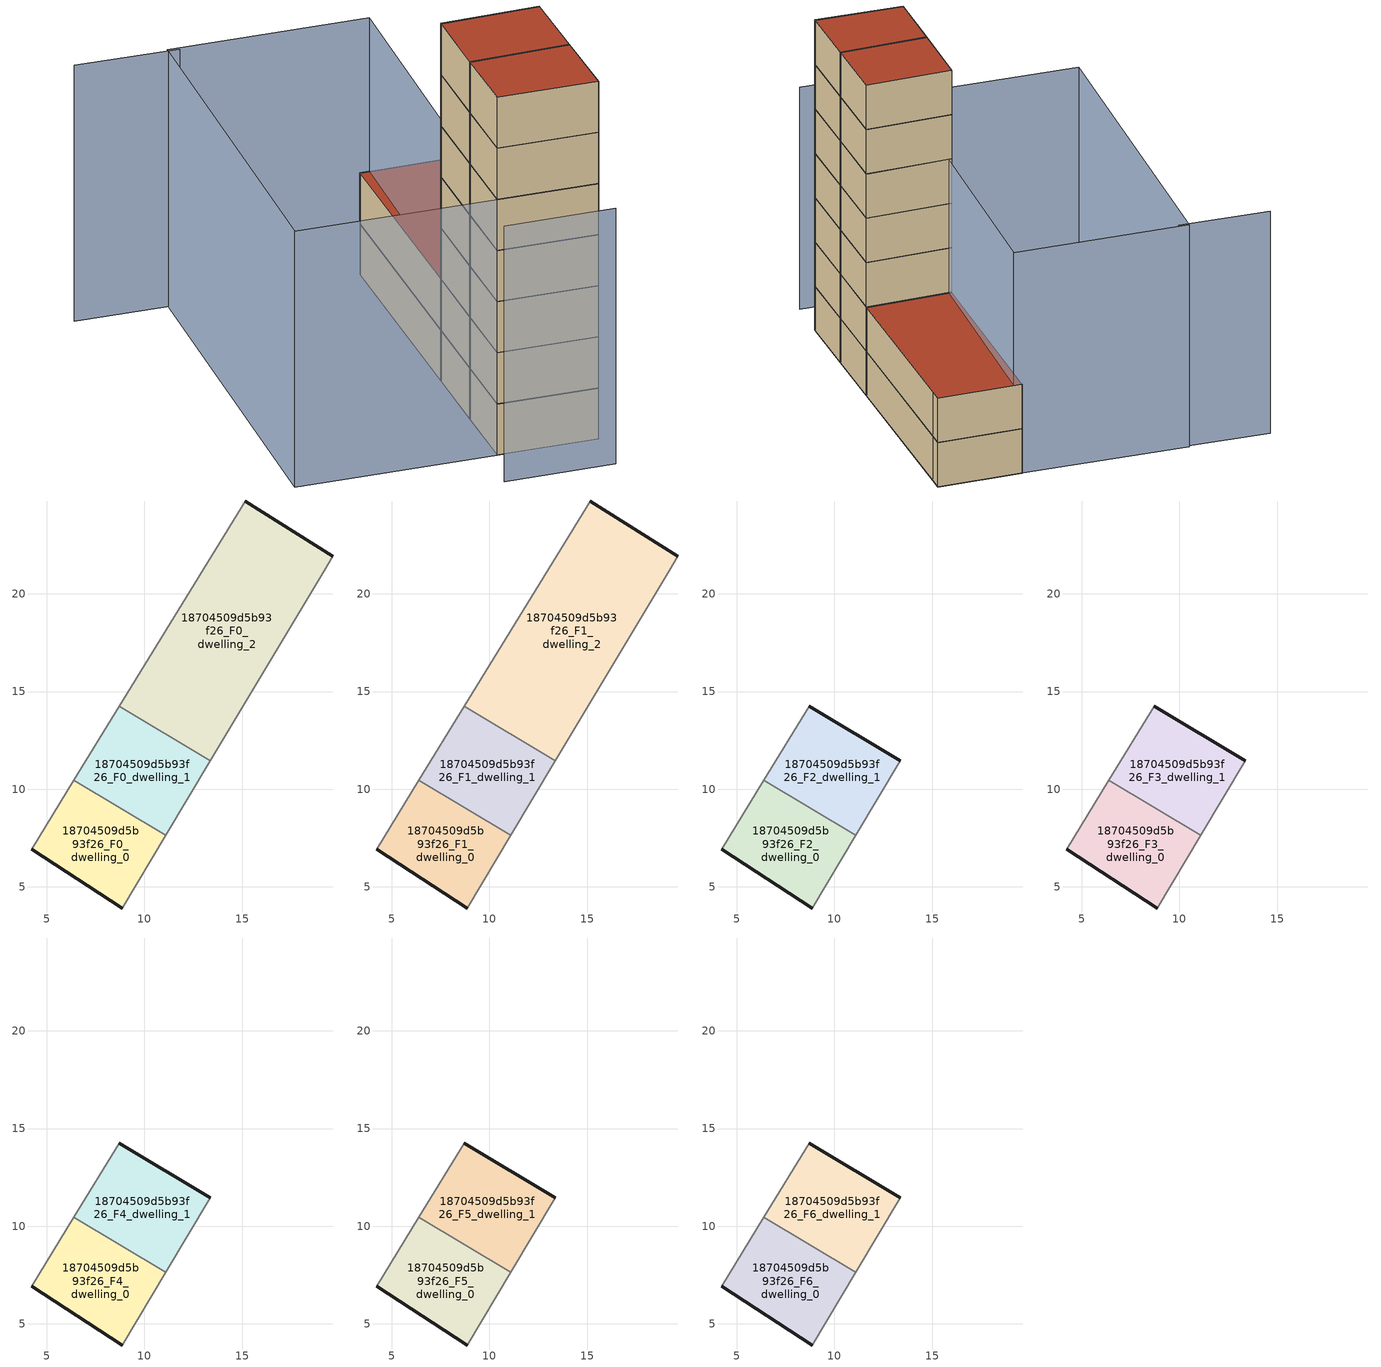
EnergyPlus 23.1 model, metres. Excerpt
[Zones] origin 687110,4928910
18704509d5b93f26_F0_dwelling_0
 floor ground (EU_floor_Construction): 8.86,3.92 11.09,7.63 6.38,10.45 4.22,6.92 z0
 wall outside (EU_wall_Construction): 8.86,3.92 4.22,6.92 z0:3
 wall adiabatic (EU_wall_Construction): 11.09,7.63 8.86,3.92 / 4.22,6.92 6.38,10.45 z0:3
 wall to 18704509d5b93f26_F0_dwelling_1 (EU_wall_Construction): 6.38,10.45 11.09,7.63 z0:3
18704509d5b93f26_F0_dwelling_1
 floor ground (EU_floor_Construction): 11.09,7.63 13.37,11.45 8.71,14.24 6.38,10.45 z0
 wall adiabatic (EU_wall_Construction): 13.37,11.45 11.09,7.63 / 6.38,10.45 8.71,14.24 z0:3
 wall to 18704509d5b93f26_F0_dwelling_2 (EU_wall_Construction): 8.71,14.24 13.37,11.45 z0:3
18704509d5b93f26_F0_dwelling_2
 floor ground (EU_floor_Construction): 13.37,11.45 19.2,21.2 19.66,21.94 15.16,24.76 8.71,14.24 z0
 wall outside (EU_wall_Construction): 15.16,24.76 19.66,21.94 z0:3
 wall adiabatic (EU_wall_Construction): 8.71,14.24 15.16,24.76 / 19.66,21.94 19.2,21.2 13.37,11.45 z0:3
18704509d5b93f26_F1_dwelling_0
 floor to 18704509d5b93f26_F0_dwelling_0 (EU_floor_Construction): 8.86,3.92 11.09,7.63 6.38,10.45 4.22,6.92 z3
 wall outside (EU_wall_Construction): 8.86,3.92 4.22,6.92 z3:6
 wall adiabatic (EU_wall_Construction): 11.09,7.63 8.86,3.92 / 4.22,6.92 6.38,10.45 z3:6
 wall to 18704509d5b93f26_F1_dwelling_1 (EU_wall_Construction): 6.38,10.45 11.09,7.63 z3:6
18704509d5b93f26_F1_dwelling_1
 floor to 18704509d5b93f26_F0_dwelling_1 (EU_floor_Construction): 11.09,7.63 13.37,11.45 8.71,14.24 6.38,10.45 z3
 wall adiabatic (EU_wall_Construction): 13.37,11.45 11.09,7.63 / 6.38,10.45 8.71,14.24 z3:6
 wall to 18704509d5b93f26_F1_dwelling_2 (EU_wall_Construction): 8.71,14.24 13.37,11.45 z3:6
18704509d5b93f26_F1_dwelling_2
 floor to 18704509d5b93f26_F0_dwelling_2 (EU_floor_Construction): 13.37,11.45 19.2,21.2 19.65,21.94 15.15,24.76 8.71,14.24 z3
 wall outside (EU_wall_Construction): 15.16,24.76 19.66,21.94 z3:6
 wall adiabatic (EU_wall_Construction): 8.71,14.24 15.16,24.76 / 19.66,21.94 19.2,21.2 13.37,11.45 z3:6
 roof outside (EU_roof_Construction): 19.66,21.94 19.2,21.2 13.37,11.45 8.71,14.24 15.16,24.76 z6
18704509d5b93f26_F2_dwelling_0
 floor to 18704509d5b93f26_F1_dwelling_0 (EU_floor_Construction): 8.86,3.92 11.09,7.63 6.38,10.45 4.22,6.92 z6
 wall outside (EU_wall_Construction): 8.86,3.92 4.22,6.92 z6:9
 wall adiabatic (EU_wall_Construction): 11.09,7.63 8.86,3.92 / 4.22,6.92 6.38,10.45 z6:9
 wall to 18704509d5b93f26_F2_dwelling_1 (EU_wall_Construction): 6.38,10.45 11.09,7.63 z6:9
18704509d5b93f26_F2_dwelling_1
 floor to 18704509d5b93f26_F1_dwelling_1 (EU_floor_Construction): 11.09,7.63 13.37,11.45 8.71,14.24 6.38,10.45 z6
 wall outside (EU_wall_Construction): 8.71,14.24 13.37,11.45 z6:9
 wall adiabatic (EU_wall_Construction): 13.37,11.45 11.09,7.63 / 6.38,10.45 8.71,14.24 z6:9
18704509d5b93f26_F3_dwelling_0
 floor to 18704509d5b93f26_F2_dwelling_0 (EU_floor_Construction): 8.86,3.92 11.09,7.63 6.38,10.45 4.22,6.92 z9
 wall outside (EU_wall_Construction): 8.86,3.92 4.22,6.92 z9:12
 wall adiabatic (EU_wall_Construction): 11.09,7.63 8.86,3.92 / 4.22,6.92 6.38,10.45 z9:12
 wall to 18704509d5b93f26_F3_dwelling_1 (EU_wall_Construction): 6.38,10.45 11.09,7.63 z9:12
18704509d5b93f26_F3_dwelling_1
 floor to 18704509d5b93f26_F2_dwelling_1 (EU_floor_Construction): 11.09,7.63 13.37,11.45 8.71,14.24 6.38,10.45 z9
 wall outside (EU_wall_Construction): 8.71,14.24 13.37,11.45 z9:12
 wall adiabatic (EU_wall_Construction): 13.37,11.45 11.09,7.63 / 6.38,10.45 8.71,14.24 z9:12
18704509d5b93f26_F4_dwelling_0
 floor to 18704509d5b93f26_F3_dwelling_0 (EU_floor_Construction): 8.86,3.92 11.09,7.63 6.38,10.45 4.22,6.92 z12
 wall outside (EU_wall_Construction): 8.86,3.92 4.22,6.92 z12:15
 wall adiabatic (EU_wall_Construction): 11.09,7.63 8.86,3.92 / 4.22,6.92 6.38,10.45 z12:15
 wall to 18704509d5b93f26_F4_dwelling_1 (EU_wall_Construction): 6.38,10.45 11.09,7.63 z12:15
18704509d5b93f26_F4_dwelling_1
 floor to 18704509d5b93f26_F3_dwelling_1 (EU_floor_Construction): 11.09,7.63 13.37,11.45 8.71,14.24 6.38,10.45 z12
 wall outside (EU_wall_Construction): 8.71,14.24 13.37,11.45 z12:15
 wall adiabatic (EU_wall_Construction): 13.37,11.45 11.09,7.63 / 6.38,10.45 8.71,14.24 z12:15
18704509d5b93f26_F5_dwelling_0
 floor to 18704509d5b93f26_F4_dwelling_0 (EU_floor_Construction): 8.86,3.92 11.09,7.63 6.38,10.45 4.22,6.92 z15
 wall outside (EU_wall_Construction): 8.86,3.92 4.22,6.92 z15:18
 wall adiabatic (EU_wall_Construction): 11.09,7.63 8.86,3.92 / 4.22,6.92 6.38,10.45 z15:18
 wall to 18704509d5b93f26_F5_dwelling_1 (EU_wall_Construction): 6.38,10.45 11.09,7.63 z15:18
18704509d5b93f26_F5_dwelling_1
 floor to 18704509d5b93f26_F4_dwelling_1 (EU_floor_Construction): 11.09,7.63 13.37,11.45 8.71,14.24 6.38,10.45 z15
 wall outside (EU_wall_Construction): 8.71,14.24 13.37,11.45 z15:18
 wall adiabatic (EU_wall_Construction): 13.37,11.45 11.09,7.63 / 6.38,10.45 8.71,14.24 z15:18
18704509d5b93f26_F6_dwelling_0
 floor to 18704509d5b93f26_F5_dwelling_0 (EU_floor_Construction): 8.86,3.92 11.09,7.63 6.38,10.45 4.22,6.92 z18
 wall outside (EU_wall_Construction): 8.86,3.92 4.22,6.92 z18:21
 wall adiabatic (EU_wall_Construction): 11.09,7.63 8.86,3.92 / 4.22,6.92 6.38,10.45 z18:21
 wall to 18704509d5b93f26_F6_dwelling_1 (EU_wall_Construction): 6.38,10.45 11.09,7.63 z18:21
 roof outside (EU_roof_Construction): 11.09,7.63 8.86,3.92 4.22,6.92 6.38,10.45 z21
18704509d5b93f26_F6_dwelling_1
 floor to 18704509d5b93f26_F5_dwelling_1 (EU_floor_Construction): 11.09,7.63 13.37,11.45 8.71,14.24 6.38,10.45 z18
 wall outside (EU_wall_Construction): 8.71,14.24 13.37,11.45 z18:21
 wall adiabatic (EU_wall_Construction): 13.37,11.45 11.09,7.63 / 6.38,10.45 8.71,14.24 z18:21
 roof outside (EU_roof_Construction): 13.37,11.45 11.09,7.63 6.38,10.45 8.71,14.24 z21
shading: 2.18,4.83 7.33,1.55 / 1.99,33.14 6.79,30.01 / 4.22,6.93 -5.02,12.91 / -5.02,12.91 6.34,30.46 / 6.34,30.46 15.58,24.48 / 15.58,24.48 4.22,6.93 z0:15
[Building]
EU S2 Campaign: North Axis=0; Terrain=City; Solar Distribution=FullExterior
[Site:Location]
Bologna: Latitude=44.5; Longitude=11.25; Time Zone=1; Elevation=37
[SizingPeriod:WeatherFileDays]
AnnualSizingPeriod: Begin Month=1; Begin Day of Month=1; End Month=12; End Day of Month=31; Day of Week for Start Day=Monday; Use Weather File Daylight Saving Period=No; Use Weather File Rain and Snow Indicators=No
[MATERIAL]
EU_InternalMass_Material: Roughness=MediumRough; Thickness=0.1; Conductivity=1; Density=1800; Specific Heat=900; Thermal Absorptance=0.9; Solar Absorptance=0.7; Visible Absorptance=0.7
[MATERIAL:NOMASS] Roughness=MediumRough; Thermal Absorptance=0.9; Solar Absorptance=0.7; Visible Absorptance=0.7
Name | Thermal Resistance
EU_wall_NoMass | 0.905828
EU_roof_NoMass | 0.37593
EU_floor_NoMass | 0.67114
[CONSTRUCTION]
EU_wall_Construction: EU_wall_NoMass
EU_roof_Construction: EU_roof_NoMass
EU_floor_Construction: EU_floor_NoMass
EU_InternalMass_Construction: EU_InternalMass_Material
[ZONE] Type=1; Multiplier=1; Ceiling Height=autocalculate; Floor Area=autocalculate; Part of Total Floor Area=Yes
Name | Volume
18704509d5b93f26_F0_dwelling_0 | 69.9053
18704509d5b93f26_F1_dwelling_0; 18704509d5b93f26_F2_dwelling_0; 18704509d5b93f26_F3_dwelling_0; 18704509d5b93f26_F4_dwelling_0; 18704509d5b93f26_F5_dwelling_0; 18704509d5b93f26_F6_dwelling_0 | 69.906
18704509d5b93f26_F0_dwelling_1 | 72.8254
18704509d5b93f26_F1_dwelling_1; 18704509d5b93f26_F2_dwelling_1; 18704509d5b93f26_F3_dwelling_1; 18704509d5b93f26_F4_dwelling_1; 18704509d5b93f26_F5_dwelling_1; 18704509d5b93f26_F6_dwelling_1 | 72.8262
18704509d5b93f26_F0_dwelling_2; 18704509d5b93f26_F1_dwelling_2 | 197.897
[INTERNALMASS] Construction=EU_InternalMass_Construction
Name | Zone or ZoneList | Surface Area
18704509d5b93f26_F0_dwelling_0_EU_InternalMass | 18704509d5b93f26_F0_dwelling_0 | 23.3019
18704509d5b93f26_F0_dwelling_1_EU_InternalMass | 18704509d5b93f26_F0_dwelling_1 | 24.2753
18704509d5b93f26_F0_dwelling_2_EU_InternalMass | 18704509d5b93f26_F0_dwelling_2 | 65.9656
18704509d5b93f26_F1_dwelling_0_EU_InternalMass | 18704509d5b93f26_F1_dwelling_0 | 23.3019
18704509d5b93f26_F1_dwelling_1_EU_InternalMass | 18704509d5b93f26_F1_dwelling_1 | 24.2753
18704509d5b93f26_F1_dwelling_2_EU_InternalMass | 18704509d5b93f26_F1_dwelling_2 | 65.9656
18704509d5b93f26_F2_dwelling_0_EU_InternalMass | 18704509d5b93f26_F2_dwelling_0 | 56.7733
18704509d5b93f26_F2_dwelling_1_EU_InternalMass | 18704509d5b93f26_F2_dwelling_1 | 56.775
18704509d5b93f26_F3_dwelling_0_EU_InternalMass | 18704509d5b93f26_F3_dwelling_0 | 56.7733
18704509d5b93f26_F3_dwelling_1_EU_InternalMass | 18704509d5b93f26_F3_dwelling_1 | 56.775
18704509d5b93f26_F4_dwelling_0_EU_InternalMass | 18704509d5b93f26_F4_dwelling_0 | 56.7733
18704509d5b93f26_F4_dwelling_1_EU_InternalMass | 18704509d5b93f26_F4_dwelling_1 | 56.775
18704509d5b93f26_F5_dwelling_0_EU_InternalMass | 18704509d5b93f26_F5_dwelling_0 | 56.7733
18704509d5b93f26_F5_dwelling_1_EU_InternalMass | 18704509d5b93f26_F5_dwelling_1 | 56.775
18704509d5b93f26_F6_dwelling_0_EU_InternalMass | 18704509d5b93f26_F6_dwelling_0 | 56.7733
18704509d5b93f26_F6_dwelling_1_EU_InternalMass | 18704509d5b93f26_F6_dwelling_1 | 56.775
[OTHEREQUIPMENT] Fuel Type=Electricity; Design Level Calculation Method=Watts/Area; Power per Zone Floor Area=1; Fraction Latent=0; Fraction Radiant=0; Fraction Lost=0; Carbon Dioxide Generation Rate=0; EndUse Subcategory=EU_Step8_InternalGains
Name | Zone or ZoneList or Space or SpaceList | Schedule
EU_Step8_InternalGain_18704509d5b93f26_F0_dwelling_0_f000 | 18704509d5b93f26_F0_dwelling_0 | EU_Step8_GainSchedule_18704509d5b93f26_F0_dwelling_0_f000
EU_Step8_InternalGain_18704509d5b93f26_F0_dwelling_1_f000 | 18704509d5b93f26_F0_dwelling_1 | EU_Step8_GainSchedule_18704509d5b93f26_F0_dwelling_1_f000
EU_Step8_InternalGain_18704509d5b93f26_F0_dwelling_2_f000 | 18704509d5b93f26_F0_dwelling_2 | EU_Step8_GainSchedule_18704509d5b93f26_F0_dwelling_2_f000
EU_Step8_InternalGain_18704509d5b93f26_F1_dwelling_0_f000 | 18704509d5b93f26_F1_dwelling_0 | EU_Step8_GainSchedule_18704509d5b93f26_F1_dwelling_0_f000
EU_Step8_InternalGain_18704509d5b93f26_F1_dwelling_1_f000 | 18704509d5b93f26_F1_dwelling_1 | EU_Step8_GainSchedule_18704509d5b93f26_F1_dwelling_1_f000
EU_Step8_InternalGain_18704509d5b93f26_F1_dwelling_2_f000 | 18704509d5b93f26_F1_dwelling_2 | EU_Step8_GainSchedule_18704509d5b93f26_F1_dwelling_2_f000
EU_Step8_InternalGain_18704509d5b93f26_F2_dwelling_0_f000 | 18704509d5b93f26_F2_dwelling_0 | EU_Step8_GainSchedule_18704509d5b93f26_F2_dwelling_0_f000
EU_Step8_InternalGain_18704509d5b93f26_F2_dwelling_1_f000 | 18704509d5b93f26_F2_dwelling_1 | EU_Step8_GainSchedule_18704509d5b93f26_F2_dwelling_1_f000
EU_Step8_InternalGain_18704509d5b93f26_F3_dwelling_0_f000 | 18704509d5b93f26_F3_dwelling_0 | EU_Step8_GainSchedule_18704509d5b93f26_F3_dwelling_0_f000
EU_Step8_InternalGain_18704509d5b93f26_F3_dwelling_1_f000 | 18704509d5b93f26_F3_dwelling_1 | EU_Step8_GainSchedule_18704509d5b93f26_F3_dwelling_1_f000
EU_Step8_InternalGain_18704509d5b93f26_F4_dwelling_0_f000 | 18704509d5b93f26_F4_dwelling_0 | EU_Step8_GainSchedule_18704509d5b93f26_F4_dwelling_0_f000
EU_Step8_InternalGain_18704509d5b93f26_F4_dwelling_1_f000 | 18704509d5b93f26_F4_dwelling_1 | EU_Step8_GainSchedule_18704509d5b93f26_F4_dwelling_1_f000
EU_Step8_InternalGain_18704509d5b93f26_F5_dwelling_0_f000 | 18704509d5b93f26_F5_dwelling_0 | EU_Step8_GainSchedule_18704509d5b93f26_F5_dwelling_0_f000
EU_Step8_InternalGain_18704509d5b93f26_F5_dwelling_1_f000 | 18704509d5b93f26_F5_dwelling_1 | EU_Step8_GainSchedule_18704509d5b93f26_F5_dwelling_1_f000
EU_Step8_InternalGain_18704509d5b93f26_F6_dwelling_0_f000 | 18704509d5b93f26_F6_dwelling_0 | EU_Step8_GainSchedule_18704509d5b93f26_F6_dwelling_0_f000
EU_Step8_InternalGain_18704509d5b93f26_F6_dwelling_1_f000 | 18704509d5b93f26_F6_dwelling_1 | EU_Step8_GainSchedule_18704509d5b93f26_F6_dwelling_1_f000
[ZONEVENTILATION:DESIGNFLOWRATE] Schedule=EU_AlwaysOn; Design Flow Rate Calculation Method=AirChanges/Hour; Air Changes per Hour=0.73129; Ventilation Type=Natural; Fan Pressure Rise=0; Fan Total Efficiency=1; Constant Term Coefficient=1; Temperature Term Coefficient=0; Velocity Term Coefficient=0; Velocity Squared Term Coefficient=0; Minimum Indoor Temperature=-100; Maximum Indoor Temperature=100; Delta Temperature=-100; Minimum Outdoor Temperature=-100; Maximum Outdoor Temperature=100; Maximum Wind Speed=40
Name | Zone or ZoneList or Space or SpaceList
EU_ConstantAir_18704509d5b93f26_F0_dwelling_0 | 18704509d5b93f26_F0_dwelling_0
EU_ConstantAir_18704509d5b93f26_F0_dwelling_1 | 18704509d5b93f26_F0_dwelling_1
EU_ConstantAir_18704509d5b93f26_F0_dwelling_2 | 18704509d5b93f26_F0_dwelling_2
EU_ConstantAir_18704509d5b93f26_F1_dwelling_0 | 18704509d5b93f26_F1_dwelling_0
EU_ConstantAir_18704509d5b93f26_F1_dwelling_1 | 18704509d5b93f26_F1_dwelling_1
EU_ConstantAir_18704509d5b93f26_F1_dwelling_2 | 18704509d5b93f26_F1_dwelling_2
EU_ConstantAir_18704509d5b93f26_F2_dwelling_0 | 18704509d5b93f26_F2_dwelling_0
EU_ConstantAir_18704509d5b93f26_F2_dwelling_1 | 18704509d5b93f26_F2_dwelling_1
EU_ConstantAir_18704509d5b93f26_F3_dwelling_0 | 18704509d5b93f26_F3_dwelling_0
EU_ConstantAir_18704509d5b93f26_F3_dwelling_1 | 18704509d5b93f26_F3_dwelling_1
EU_ConstantAir_18704509d5b93f26_F4_dwelling_0 | 18704509d5b93f26_F4_dwelling_0
EU_ConstantAir_18704509d5b93f26_F4_dwelling_1 | 18704509d5b93f26_F4_dwelling_1
EU_ConstantAir_18704509d5b93f26_F5_dwelling_0 | 18704509d5b93f26_F5_dwelling_0
EU_ConstantAir_18704509d5b93f26_F5_dwelling_1 | 18704509d5b93f26_F5_dwelling_1
EU_ConstantAir_18704509d5b93f26_F6_dwelling_0 | 18704509d5b93f26_F6_dwelling_0
EU_ConstantAir_18704509d5b93f26_F6_dwelling_1 | 18704509d5b93f26_F6_dwelling_1
[HVACTEMPLATE:THERMOSTAT] Constant Heating Setpoint=20; Constant Cooling Setpoint=50
EU_HeatOnly_18704509d5b93f26_F0_dwelling_0; EU_HeatOnly_18704509d5b93f26_F0_dwelling_1; EU_HeatOnly_18704509d5b93f26_F0_dwelling_2; EU_HeatOnly_18704509d5b93f26_F1_dwelling_0; EU_HeatOnly_18704509d5b93f26_F1_dwelling_1; EU_HeatOnly_18704509d5b93f26_F1_dwelling_2; EU_HeatOnly_18704509d5b93f26_F2_dwelling_0; EU_HeatOnly_18704509d5b93f26_F2_dwelling_1; EU_HeatOnly_18704509d5b93f26_F3_dwelling_0; EU_HeatOnly_18704509d5b93f26_F3_dwelling_1; EU_HeatOnly_18704509d5b93f26_F4_dwelling_0; EU_HeatOnly_18704509d5b93f26_F4_dwelling_1; EU_HeatOnly_18704509d5b93f26_F5_dwelling_0; EU_HeatOnly_18704509d5b93f26_F5_dwelling_1; EU_HeatOnly_18704509d5b93f26_F6_dwelling_0; EU_HeatOnly_18704509d5b93f26_F6_dwelling_1
[HVACTEMPLATE:ZONE:IDEALLOADSAIRSYSTEM] System Availability Schedule=EU_AlwaysOn; Maximum Heating Supply Air Temperature=50; Minimum Cooling Supply Air Temperature=13; Maximum Heating Supply Air Humidity Ratio=0.0156; Minimum Cooling Supply Air Humidity Ratio=0.0077; Heating Limit=NoLimit; Cooling Limit=NoLimit; Heating Availability Schedule=EU_AlwaysOn; Cooling Availability Schedule=EU_CoolingOff; Dehumidification Control Type=ConstantSensibleHeatRatio; Cooling Sensible Heat Ratio=0.7; Dehumidification Setpoint=60; Humidification Control Type=None; Humidification Setpoint=30; Outdoor Air Method=None; Outdoor Air Flow Rate per Person=0.00944; Outdoor Air Flow Rate per Zone Floor Area=0; Outdoor Air Flow Rate per Zone=0; Demand Controlled Ventilation Type=None; Outdoor Air Economizer Type=NoEconomizer; Heat Recovery Type=None; Sensible Heat Recovery Effectiveness=0.7; Latent Heat Recovery Effectiveness=0.65
Name | Template Thermostat
18704509d5b93f26_F0_dwelling_0 | EU_HeatOnly_18704509d5b93f26_F0_dwelling_0
18704509d5b93f26_F0_dwelling_1 | EU_HeatOnly_18704509d5b93f26_F0_dwelling_1
18704509d5b93f26_F0_dwelling_2 | EU_HeatOnly_18704509d5b93f26_F0_dwelling_2
18704509d5b93f26_F1_dwelling_0 | EU_HeatOnly_18704509d5b93f26_F1_dwelling_0
18704509d5b93f26_F1_dwelling_1 | EU_HeatOnly_18704509d5b93f26_F1_dwelling_1
18704509d5b93f26_F1_dwelling_2 | EU_HeatOnly_18704509d5b93f26_F1_dwelling_2
18704509d5b93f26_F2_dwelling_0 | EU_HeatOnly_18704509d5b93f26_F2_dwelling_0
18704509d5b93f26_F2_dwelling_1 | EU_HeatOnly_18704509d5b93f26_F2_dwelling_1
18704509d5b93f26_F3_dwelling_0 | EU_HeatOnly_18704509d5b93f26_F3_dwelling_0
18704509d5b93f26_F3_dwelling_1 | EU_HeatOnly_18704509d5b93f26_F3_dwelling_1
18704509d5b93f26_F4_dwelling_0 | EU_HeatOnly_18704509d5b93f26_F4_dwelling_0
18704509d5b93f26_F4_dwelling_1 | EU_HeatOnly_18704509d5b93f26_F4_dwelling_1
18704509d5b93f26_F5_dwelling_0 | EU_HeatOnly_18704509d5b93f26_F5_dwelling_0
18704509d5b93f26_F5_dwelling_1 | EU_HeatOnly_18704509d5b93f26_F5_dwelling_1
18704509d5b93f26_F6_dwelling_0 | EU_HeatOnly_18704509d5b93f26_F6_dwelling_0
18704509d5b93f26_F6_dwelling_1 | EU_HeatOnly_18704509d5b93f26_F6_dwelling_1
[SIZING:ZONE] Zone Cooling Design Supply Air Temperature Input Method=SupplyAirTemperature; Zone Cooling Design Supply Air Temperature=13; Zone Heating Design Supply Air Temperature Input Method=SupplyAirTemperature; Zone Heating Design Supply Air Temperature=50; Zone Cooling Design Supply Air Humidity Ratio=0.008; Zone Heating Design Supply Air Humidity Ratio=0.008; Cooling Design Air Flow Method=DesignDay; Cooling Design Air Flow Rate=0; Cooling Minimum Air Flow per Zone Floor Area=0.000762; Cooling Minimum Air Flow=0; Cooling Minimum Air Flow Fraction=0.2; Heating Design Air Flow Method=DesignDay; Heating Design Air Flow Rate=0; Heating Maximum Air Flow per Zone Floor Area=0.002032; Heating Maximum Air Flow=0.141576; Heating Maximum Air Flow Fraction=0.3; Account for Dedicated Outdoor Air System=No; Dedicated Outdoor Air System Control Strategy=NeutralSupplyAir; Dedicated Outdoor Air Low Setpoint Temperature for Design=autosize; Dedicated Outdoor Air High Setpoint Temperature for Design=autosize; Zone Load Sizing Method=Sensible Load Only No Latent Load; Zone Latent Cooling Design Supply Air Humidity Ratio Input Method=HumidityRatioDifference; Zone Cooling Design Supply Air Humidity Ratio Difference=0.005; Zone Latent Heating Design Supply Air Humidity Ratio Input Method=HumidityRatioDifference; Zone Humidification Design Supply Air Humidity Ratio Difference=0.005
18704509d5b93f26_F0_dwelling_0; 18704509d5b93f26_F0_dwelling_1; 18704509d5b93f26_F0_dwelling_2; 18704509d5b93f26_F1_dwelling_0; 18704509d5b93f26_F1_dwelling_1; 18704509d5b93f26_F1_dwelling_2; 18704509d5b93f26_F2_dwelling_0; 18704509d5b93f26_F2_dwelling_1; 18704509d5b93f26_F3_dwelling_0; 18704509d5b93f26_F3_dwelling_1; 18704509d5b93f26_F4_dwelling_0; 18704509d5b93f26_F4_dwelling_1; 18704509d5b93f26_F5_dwelling_0; 18704509d5b93f26_F5_dwelling_1; 18704509d5b93f26_F6_dwelling_0; 18704509d5b93f26_F6_dwelling_1
[SCHEDULE:CONSTANT]
Name | Hourly Value
EU_AlwaysOn | 1
EU_CoolingOff | 0
[SCHEDULE:FILE] Column Number=1; Rows to Skip at Top=0; Number of Hours of Data=8760; Column Separator=Comma; Interpolate to Timestep=No; Minutes per Item=60; Adjust Schedule for Daylight Savings=Yes
Name | File
EU_Step8_GainSchedule_18704509d5b93f26_F0_dwelling_0_f000 | ../../schedules/18704509d5b93f26/18704509d5b93f26_F0_dwelling_0_f000_gain.csv
EU_Step8_GainSchedule_18704509d5b93f26_F0_dwelling_1_f000 | ../../schedules/18704509d5b93f26/18704509d5b93f26_F0_dwelling_1_f000_gain.csv
EU_Step8_GainSchedule_18704509d5b93f26_F0_dwelling_2_f000 | ../../schedules/18704509d5b93f26/18704509d5b93f26_F0_dwelling_2_f000_gain.csv
EU_Step8_GainSchedule_18704509d5b93f26_F1_dwelling_0_f000 | ../../schedules/18704509d5b93f26/18704509d5b93f26_F1_dwelling_0_f000_gain.csv
EU_Step8_GainSchedule_18704509d5b93f26_F1_dwelling_1_f000 | ../../schedules/18704509d5b93f26/18704509d5b93f26_F1_dwelling_1_f000_gain.csv
EU_Step8_GainSchedule_18704509d5b93f26_F1_dwelling_2_f000 | ../../schedules/18704509d5b93f26/18704509d5b93f26_F1_dwelling_2_f000_gain.csv
EU_Step8_GainSchedule_18704509d5b93f26_F2_dwelling_0_f000 | ../../schedules/18704509d5b93f26/18704509d5b93f26_F2_dwelling_0_f000_gain.csv
EU_Step8_GainSchedule_18704509d5b93f26_F2_dwelling_1_f000 | ../../schedules/18704509d5b93f26/18704509d5b93f26_F2_dwelling_1_f000_gain.csv
EU_Step8_GainSchedule_18704509d5b93f26_F3_dwelling_0_f000 | ../../schedules/18704509d5b93f26/18704509d5b93f26_F3_dwelling_0_f000_gain.csv
EU_Step8_GainSchedule_18704509d5b93f26_F3_dwelling_1_f000 | ../../schedules/18704509d5b93f26/18704509d5b93f26_F3_dwelling_1_f000_gain.csv
EU_Step8_GainSchedule_18704509d5b93f26_F4_dwelling_0_f000 | ../../schedules/18704509d5b93f26/18704509d5b93f26_F4_dwelling_0_f000_gain.csv
EU_Step8_GainSchedule_18704509d5b93f26_F4_dwelling_1_f000 | ../../schedules/18704509d5b93f26/18704509d5b93f26_F4_dwelling_1_f000_gain.csv
EU_Step8_GainSchedule_18704509d5b93f26_F5_dwelling_0_f000 | ../../schedules/18704509d5b93f26/18704509d5b93f26_F5_dwelling_0_f000_gain.csv
EU_Step8_GainSchedule_18704509d5b93f26_F5_dwelling_1_f000 | ../../schedules/18704509d5b93f26/18704509d5b93f26_F5_dwelling_1_f000_gain.csv
EU_Step8_GainSchedule_18704509d5b93f26_F6_dwelling_0_f000 | ../../schedules/18704509d5b93f26/18704509d5b93f26_F6_dwelling_0_f000_gain.csv
EU_Step8_GainSchedule_18704509d5b93f26_F6_dwelling_1_f000 | ../../schedules/18704509d5b93f26/18704509d5b93f26_F6_dwelling_1_f000_gain.csv
